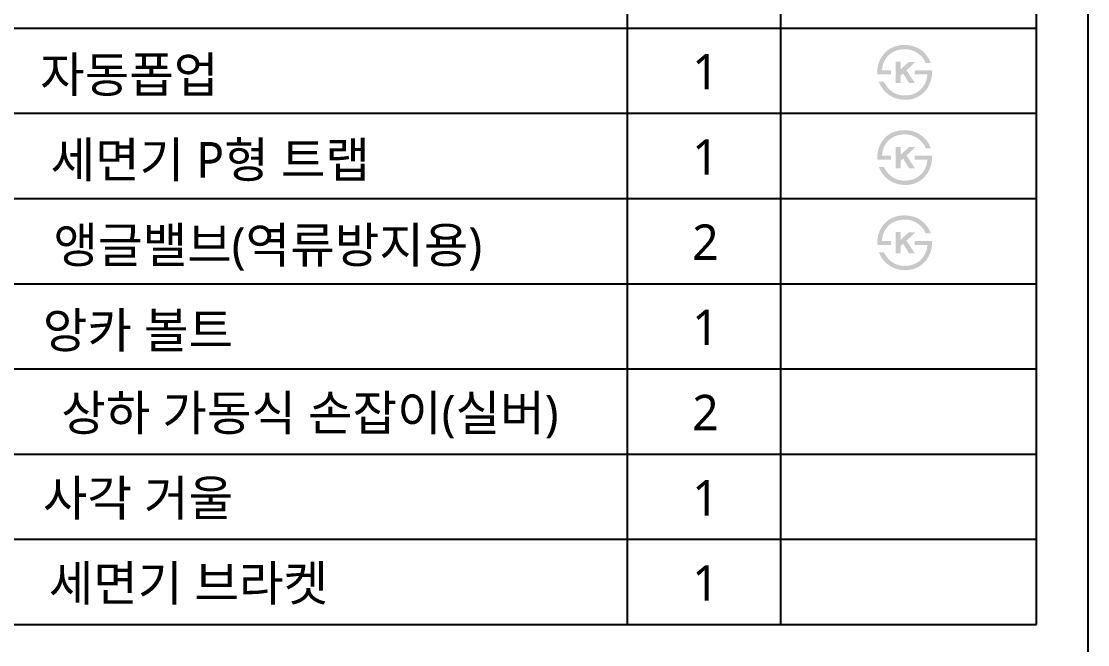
# Model space of a CAD drawing. Header units: millimetres. Extents: x 0 to 4679, y -4094 to -981.
# Drawn here: x 1409 to 2160, y -1871 to -1432 of the extents above; entities that cross this region are included whole.
import ezdxf
from ezdxf.enums import TextEntityAlignment as Align

# ---------------------------------------------------------------- set-up
doc = ezdxf.new("R2010")
doc.units = ezdxf.units.MM
doc.layers.add('TEXT', color=7, linetype='Continuous')
doc.layers.add('도각라인', color=7, linetype='Continuous')
doc.styles.add('맑은고딕_통일', font='malgun.ttf', dxfattribs={"height": 25})

msp = doc.modelspace()

# ---------------------------------------------------------------- hatches: boundary and pattern name
at = {"layer": 'TEXT'}
for points in [[(2011.9, -1469.57), (2011.87, -1469.07), (2011.86, -1468.58), (2011.86, -1468.09), (2011.87, -1467.6), (2011.88, -1467.12), (2011.91, -1466.64), (2011.95, -1466.16), (2012, -1465.68), (2012.06, -1465.21), (2012.13, -1464.73), (2012.2, -1464.26), (2012.29, -1463.8), (2012.39, -1463.33), (2012.5, -1462.87), (2012.62, -1462.41), (2012.75, -1461.95), (2012.9, -1461.48), (2013.05, -1461.03), (2013.22, -1460.58), (2013.39, -1460.13), (2013.58, -1459.7), (2013.77, -1459.27), (2013.98, -1458.85), (2014.19, -1458.43), (2014.42, -1458.02), (2014.65, -1457.62), (2014.9, -1457.23), (2015.15, -1456.84), (2015.41, -1456.46), (2015.69, -1456.09), (2015.97, -1455.73), (2016.58, -1454.99), (2016.9, -1454.62), (2017.23, -1454.27), (2017.57, -1453.92), (2017.92, -1453.59), (2018.27, -1453.27), (2018.64, -1452.95), (2019.01, -1452.65), (2019.39, -1452.36), (2019.78, -1452.08), (2020.18, -1451.82), (2020.59, -1451.56), (2021, -1451.31), (2021.43, -1451.08), (2021.86, -1450.85), (2022.3, -1450.64), (2022.78, -1450.42), (2023.27, -1450.22), (2023.77, -1450.03), (2024.28, -1449.85), (2024.79, -1449.68), (2025.31, -1449.54), (2025.83, -1449.4), (2026.37, -1449.28), (2026.91, -1449.17), (2027.46, -1449.07), (2028.01, -1448.99), (2028.58, -1448.93), (2029.15, -1448.87), (2029.73, -1448.83), (2030.31, -1448.81), (2030.91, -1448.79), (2031.82, -1448.82), (2032.27, -1448.84), (2032.72, -1448.88), (2033.16, -1448.92), (2033.59, -1448.96), (2034.02, -1449.02), (2034.45, -1449.08), (2034.87, -1449.15), (2035.29, -1449.23), (2035.71, -1449.32), (2036.12, -1449.41), (2036.52, -1449.51), (2036.92, -1449.62), (2037.31, -1449.73), (2037.71, -1449.86), (2038.09, -1449.99), (2038.47, -1450.13), (2038.85, -1450.27), (2039.22, -1450.43), (2039.59, -1450.59), (2039.95, -1450.76), (2040.31, -1450.94), (2040.67, -1451.12), (2041.02, -1451.31), (2041.36, -1451.51), (2041.7, -1451.72), (2042.04, -1451.94), (2042.37, -1452.16), (2042.7, -1452.39), (2043.02, -1452.63), (2043.34, -1452.88), (2043.85, -1453.29), (2044.33, -1453.72), (2044.81, -1454.17), (2045.27, -1454.63), (2045.71, -1455.11), (2046.14, -1455.6), (2046.56, -1456.12), (2046.95, -1456.65), (2047.34, -1457.19), (2047.71, -1457.75), (2048.06, -1458.33), (2048.4, -1458.93), (2048.72, -1459.54), (2049.03, -1460.17), (2049.32, -1460.81), (2049.6, -1461.48), (2049.6, -1461.48), (2045.88, -1461.48), (2045.88, -1461.48), (2045.8, -1461.26), (2045.73, -1461.06), (2045.64, -1460.85), (2045.56, -1460.64), (2045.47, -1460.43), (2045.37, -1460.23), (2045.27, -1460.02), (2045.16, -1459.82), (2045.05, -1459.62), (2044.94, -1459.42), (2044.82, -1459.22), (2044.7, -1459.02), (2044.57, -1458.82), (2044.44, -1458.62), (2044.3, -1458.43), (2044.15, -1458.23), (2044.01, -1458.04), (2043.86, -1457.85), (2043.54, -1457.47), (2043.2, -1457.09), (2042.85, -1456.71), (2042.47, -1456.34), (2042.08, -1455.98), (2041.67, -1455.62), (2041.24, -1455.26), (2040.96, -1455.05), (2040.68, -1454.84), (2040.4, -1454.64), (2040.12, -1454.45), (2039.83, -1454.26), (2039.54, -1454.08), (2039.25, -1453.91), (2038.96, -1453.74), (2038.66, -1453.59), (2038.37, -1453.43), (2038.07, -1453.29), (2037.76, -1453.15), (2037.46, -1453.02), (2037.15, -1452.89), (2036.84, -1452.77), (2036.53, -1452.66), (2036.22, -1452.56), (2035.9, -1452.46), (2035.58, -1452.37), (2035.26, -1452.28), (2034.94, -1452.2), (2034.61, -1452.13), (2034.29, -1452.07), (2033.96, -1452.01), (2033.62, -1451.96), (2033.29, -1451.92), (2032.95, -1451.88), (2032.61, -1451.85), (2032.27, -1451.83), (2031.93, -1451.81), (2031.58, -1451.8), (2031.24, -1451.79), (2030.82, -1451.8), (2030.41, -1451.81), (2030, -1451.83), (2029.59, -1451.86), (2029.2, -1451.89), (2028.8, -1451.94), (2028.41, -1451.99), (2028.02, -1452.05), (2027.64, -1452.11), (2027.27, -1452.19), (2026.89, -1452.27), (2026.52, -1452.36), (2026.16, -1452.46), (2025.8, -1452.56), (2025.45, -1452.68), (2025.1, -1452.8), (2024.75, -1452.93), (2024.41, -1453.06), (2024.07, -1453.21), (2023.74, -1453.36), (2023.41, -1453.52), (2023.09, -1453.69), (2022.77, -1453.86), (2022.46, -1454.05), (2022.15, -1454.24), (2021.84, -1454.44), (2021.54, -1454.65), (2021.25, -1454.86), (2020.95, -1455.09), (2020.67, -1455.32), (2020.39, -1455.56), (2020.11, -1455.8), (2019.83, -1456.06), (2019.55, -1456.33), (2019.29, -1456.6), (2019.04, -1456.88), (2018.79, -1457.16), (2018.55, -1457.45), (2018.32, -1457.74), (2018.09, -1458.04), (2017.88, -1458.34), (2017.67, -1458.65), (2017.48, -1458.96), (2017.29, -1459.28), (2017.1, -1459.61), (2016.93, -1459.94), (2016.76, -1460.27), (2016.61, -1460.61), (2016.46, -1460.95), (2016.32, -1461.3), (2016.18, -1461.66), (2016.06, -1462.02), (2015.94, -1462.38), (2015.83, -1462.75), (2015.73, -1463.13), (2015.64, -1463.51), (2015.56, -1463.9), (2015.48, -1464.29), (2015.41, -1464.68), (2015.35, -1465.09), (2015.3, -1465.49), (2015.26, -1465.9), (2015.23, -1466.32), (2015.2, -1466.74), (2015.2, -1466.74), (2021.41, -1466.74), (2021.41, -1466.74), (2021.41, -1466.74), (2021.41, -1469.56), (2021.41, -1469.57), (2021.41, -1469.57), (2011.9, -1469.57)], [(2028.41, -1465.92), (2034.17, -1460.69), (2038.81, -1460.69), (2032.37, -1466.64), (2038.4, -1475.64), (2034.35, -1475.64), (2030.07, -1468.8), (2028.41, -1470.29), (2028.41, -1475.64), (2024.86, -1475.64), (2024.86, -1460.56), (2028.41, -1460.56)], [(2050.5, -1466.74), (2050.51, -1467.27), (2050.5, -1467.8), (2050.48, -1468.32), (2050.45, -1468.84), (2050.42, -1469.35), (2050.36, -1469.86), (2050.3, -1470.37), (2050.23, -1470.88), (2050.15, -1471.38), (2050.05, -1471.88), (2049.94, -1472.38), (2049.82, -1472.87), (2049.69, -1473.36), (2049.55, -1473.85), (2049.4, -1474.34), (2049.24, -1474.82), (2049.07, -1475.28), (2048.89, -1475.74), (2048.71, -1476.19), (2048.51, -1476.63), (2048.3, -1477.07), (2048.09, -1477.49), (2047.86, -1477.92), (2047.63, -1478.33), (2047.39, -1478.74), (2047.13, -1479.14), (2046.87, -1479.53), (2046.6, -1479.92), (2046.31, -1480.3), (2046.02, -1480.67), (2045.72, -1481.03), (2045.41, -1481.39), (2045.09, -1481.74), (2044.76, -1482.08), (2044.42, -1482.41), (2044.08, -1482.73), (2043.73, -1483.04), (2043.37, -1483.34), (2043.01, -1483.63), (2042.64, -1483.91), (2042.26, -1484.18), (2041.88, -1484.44), (2041.49, -1484.68), (2041.09, -1484.92), (2040.68, -1485.15), (2040.27, -1485.37), (2039.86, -1485.58), (2039.43, -1485.77), (2038.99, -1485.97), (2038.55, -1486.15), (2038.1, -1486.33), (2037.65, -1486.48), (2037.19, -1486.63), (2036.74, -1486.76), (2036.27, -1486.88), (2035.81, -1486.99), (2035.34, -1487.09), (2034.87, -1487.17), (2034.39, -1487.24), (2033.92, -1487.29), (2033.43, -1487.34), (2032.95, -1487.37), (2032.46, -1487.39), (2031.96, -1487.4), (2031.17, -1487.39), (2030.38, -1487.36), (2029.61, -1487.3), (2028.84, -1487.22), (2028.1, -1487.11), (2027.73, -1487.05), (2027.36, -1486.98), (2027, -1486.91), (2026.63, -1486.83), (2026.28, -1486.74), (2025.92, -1486.65), (2025.57, -1486.55), (2025.22, -1486.44), (2024.88, -1486.33), (2024.54, -1486.21), (2024.2, -1486.09), (2023.86, -1485.96), (2023.53, -1485.82), (2023.2, -1485.68), (2022.87, -1485.53), (2022.55, -1485.38), (2022.23, -1485.22), (2021.91, -1485.05), (2021.6, -1484.88), (2021.28, -1484.7), (2020.98, -1484.51), (2020.35, -1484.11), (2020.03, -1483.9), (2019.72, -1483.68), (2019.42, -1483.45), (2019.12, -1483.22), (2018.82, -1482.98), (2018.53, -1482.74), (2018.25, -1482.49), (2017.97, -1482.23), (2017.69, -1481.97), (2017.43, -1481.7), (2017.16, -1481.43), (2016.9, -1481.15), (2016.65, -1480.87), (2016.4, -1480.57), (2016.16, -1480.28), (2015.92, -1479.97), (2015.69, -1479.67), (2015.46, -1479.35), (2015.24, -1479.03), (2015.02, -1478.71), (2014.81, -1478.37), (2014.6, -1478.04), (2014.4, -1477.69), (2014.21, -1477.34), (2014.02, -1476.99), (2013.83, -1476.62), (2013.65, -1476.26), (2013.3, -1475.5), (2012.98, -1474.73), (2012.98, -1474.73), (2016.52, -1474.73), (2016.52, -1474.73), (2016.79, -1475.24), (2017.07, -1475.74), (2017.36, -1476.22), (2017.65, -1476.69), (2017.95, -1477.14), (2018.25, -1477.58), (2018.56, -1478.01), (2018.88, -1478.42), (2019.2, -1478.82), (2019.53, -1479.2), (2019.87, -1479.57), (2020.21, -1479.93), (2020.56, -1480.27), (2020.92, -1480.6), (2021.28, -1480.91), (2021.65, -1481.21), (2021.92, -1481.42), (2022.19, -1481.62), (2022.47, -1481.81), (2022.75, -1482), (2023.03, -1482.18), (2023.32, -1482.35), (2023.61, -1482.51), (2023.91, -1482.67), (2024.21, -1482.82), (2024.51, -1482.96), (2024.81, -1483.1), (2025.12, -1483.23), (2025.43, -1483.35), (2025.75, -1483.46), (2026.07, -1483.57), (2026.39, -1483.67), (2026.71, -1483.76), (2027.04, -1483.84), (2027.37, -1483.92), (2027.71, -1483.99), (2028.05, -1484.05), (2028.39, -1484.11), (2028.73, -1484.16), (2029.08, -1484.2), (2029.43, -1484.23), (2029.79, -1484.26), (2030.15, -1484.28), (2030.51, -1484.29), (2030.87, -1484.3), (2031.24, -1484.3), (2031.61, -1484.29), (2032.65, -1484.26), (2032.97, -1484.24), (2033.3, -1484.22), (2033.62, -1484.19), (2033.94, -1484.15), (2034.26, -1484.11), (2034.57, -1484.06), (2034.89, -1484), (2035.2, -1483.94), (2035.51, -1483.87), (2035.82, -1483.79), (2036.13, -1483.71), (2036.43, -1483.62), (2036.73, -1483.52), (2037.03, -1483.42), (2037.33, -1483.31), (2037.63, -1483.19), (2037.92, -1483.07), (2038.21, -1482.94), (2038.5, -1482.8), (2038.79, -1482.66), (2039.08, -1482.51), (2039.36, -1482.35), (2039.64, -1482.18), (2039.93, -1482.01), (2040.2, -1481.84), (2040.48, -1481.65), (2040.75, -1481.46), (2041.02, -1481.27), (2041.29, -1481.06), (2041.56, -1480.85), (2041.87, -1480.59), (2042.17, -1480.33), (2042.46, -1480.06), (2042.74, -1479.78), (2043.01, -1479.5), (2043.28, -1479.21), (2043.53, -1478.91), (2043.78, -1478.61), (2044.02, -1478.3), (2044.25, -1477.99), (2044.47, -1477.67), (2044.68, -1477.34), (2044.89, -1477.01), (2045.08, -1476.68), (2045.27, -1476.33), (2045.45, -1475.98), (2045.62, -1475.63), (2045.78, -1475.26), (2045.93, -1474.9), (2046.08, -1474.52), (2046.21, -1474.14), (2046.34, -1473.76), (2046.46, -1473.37), (2046.57, -1472.97), (2046.67, -1472.56), (2046.76, -1472.15), (2046.85, -1471.74), (2046.92, -1471.31), (2046.99, -1470.89), (2047.05, -1470.45), (2047.1, -1470.01), (2047.14, -1469.57), (2047.14, -1469.57), (2038.22, -1469.57), (2038.22, -1469.57), (2038.22, -1469.56), (2038.22, -1466.74), (2038.22, -1466.74), (2038.22, -1466.74), (2050.5, -1466.74)], [(2011.9, -1529.57), (2011.87, -1529.07), (2011.86, -1528.58), (2011.86, -1528.09), (2011.87, -1527.6), (2011.88, -1527.12), (2011.91, -1526.64), (2011.95, -1526.16), (2012, -1525.68), (2012.06, -1525.21), (2012.13, -1524.73), (2012.2, -1524.26), (2012.29, -1523.8), (2012.39, -1523.33), (2012.5, -1522.87), (2012.62, -1522.41), (2012.75, -1521.95), (2012.9, -1521.48), (2013.05, -1521.03), (2013.22, -1520.58), (2013.39, -1520.13), (2013.58, -1519.7), (2013.77, -1519.27), (2013.98, -1518.85), (2014.19, -1518.43), (2014.42, -1518.02), (2014.65, -1517.62), (2014.9, -1517.23), (2015.15, -1516.84), (2015.41, -1516.46), (2015.69, -1516.09), (2015.97, -1515.73), (2016.58, -1514.99), (2016.9, -1514.62), (2017.23, -1514.27), (2017.57, -1513.92), (2017.92, -1513.59), (2018.27, -1513.27), (2018.64, -1512.95), (2019.01, -1512.65), (2019.39, -1512.36), (2019.78, -1512.08), (2020.18, -1511.82), (2020.59, -1511.56), (2021, -1511.31), (2021.43, -1511.08), (2021.86, -1510.85), (2022.3, -1510.64), (2022.78, -1510.42), (2023.27, -1510.22), (2023.77, -1510.03), (2024.28, -1509.85), (2024.79, -1509.68), (2025.31, -1509.54), (2025.83, -1509.4), (2026.37, -1509.28), (2026.91, -1509.17), (2027.46, -1509.07), (2028.01, -1508.99), (2028.58, -1508.93), (2029.15, -1508.87), (2029.73, -1508.83), (2030.31, -1508.81), (2030.91, -1508.79), (2031.82, -1508.82), (2032.27, -1508.84), (2032.72, -1508.88), (2033.16, -1508.92), (2033.59, -1508.96), (2034.02, -1509.02), (2034.45, -1509.08), (2034.87, -1509.15), (2035.29, -1509.23), (2035.71, -1509.32), (2036.12, -1509.41), (2036.52, -1509.51), (2036.92, -1509.62), (2037.31, -1509.73), (2037.71, -1509.86), (2038.09, -1509.99), (2038.47, -1510.13), (2038.85, -1510.27), (2039.22, -1510.43), (2039.59, -1510.59), (2039.95, -1510.76), (2040.31, -1510.94), (2040.67, -1511.12), (2041.02, -1511.31), (2041.36, -1511.51), (2041.7, -1511.72), (2042.04, -1511.94), (2042.37, -1512.16), (2042.7, -1512.39), (2043.02, -1512.63), (2043.34, -1512.88), (2043.85, -1513.29), (2044.33, -1513.72), (2044.81, -1514.17), (2045.27, -1514.63), (2045.71, -1515.11), (2046.14, -1515.6), (2046.56, -1516.12), (2046.95, -1516.65), (2047.34, -1517.19), (2047.71, -1517.75), (2048.06, -1518.33), (2048.4, -1518.93), (2048.72, -1519.54), (2049.03, -1520.17), (2049.32, -1520.81), (2049.6, -1521.48), (2049.6, -1521.48), (2045.88, -1521.48), (2045.88, -1521.48), (2045.8, -1521.26), (2045.73, -1521.06), (2045.64, -1520.85), (2045.56, -1520.64), (2045.47, -1520.43), (2045.37, -1520.23), (2045.27, -1520.02), (2045.16, -1519.82), (2045.05, -1519.62), (2044.94, -1519.42), (2044.82, -1519.22), (2044.7, -1519.02), (2044.57, -1518.82), (2044.44, -1518.62), (2044.3, -1518.43), (2044.15, -1518.23), (2044.01, -1518.04), (2043.86, -1517.85), (2043.54, -1517.47), (2043.2, -1517.09), (2042.85, -1516.71), (2042.47, -1516.34), (2042.08, -1515.98), (2041.67, -1515.62), (2041.24, -1515.26), (2040.96, -1515.05), (2040.68, -1514.84), (2040.4, -1514.64), (2040.12, -1514.45), (2039.83, -1514.26), (2039.54, -1514.08), (2039.25, -1513.91), (2038.96, -1513.74), (2038.66, -1513.59), (2038.37, -1513.43), (2038.07, -1513.29), (2037.76, -1513.15), (2037.46, -1513.02), (2037.15, -1512.89), (2036.84, -1512.77), (2036.53, -1512.66), (2036.22, -1512.56), (2035.9, -1512.46), (2035.58, -1512.37), (2035.26, -1512.28), (2034.94, -1512.2), (2034.61, -1512.13), (2034.29, -1512.07), (2033.96, -1512.01), (2033.62, -1511.96), (2033.29, -1511.92), (2032.95, -1511.88), (2032.61, -1511.85), (2032.27, -1511.83), (2031.93, -1511.81), (2031.58, -1511.8), (2031.24, -1511.79), (2030.82, -1511.8), (2030.41, -1511.81), (2030, -1511.83), (2029.59, -1511.86), (2029.2, -1511.89), (2028.8, -1511.94), (2028.41, -1511.99), (2028.02, -1512.05), (2027.64, -1512.11), (2027.27, -1512.19), (2026.89, -1512.27), (2026.52, -1512.36), (2026.16, -1512.46), (2025.8, -1512.56), (2025.45, -1512.68), (2025.1, -1512.8), (2024.75, -1512.93), (2024.41, -1513.06), (2024.07, -1513.21), (2023.74, -1513.36), (2023.41, -1513.52), (2023.09, -1513.69), (2022.77, -1513.86), (2022.46, -1514.05), (2022.15, -1514.24), (2021.84, -1514.44), (2021.54, -1514.65), (2021.25, -1514.86), (2020.95, -1515.09), (2020.67, -1515.32), (2020.39, -1515.56), (2020.11, -1515.8), (2019.83, -1516.06), (2019.55, -1516.33), (2019.29, -1516.6), (2019.04, -1516.88), (2018.79, -1517.16), (2018.55, -1517.45), (2018.32, -1517.74), (2018.09, -1518.04), (2017.88, -1518.34), (2017.67, -1518.65), (2017.48, -1518.96), (2017.29, -1519.28), (2017.1, -1519.61), (2016.93, -1519.94), (2016.76, -1520.27), (2016.61, -1520.61), (2016.46, -1520.95), (2016.32, -1521.3), (2016.18, -1521.66), (2016.06, -1522.02), (2015.94, -1522.38), (2015.83, -1522.75), (2015.73, -1523.13), (2015.64, -1523.51), (2015.56, -1523.9), (2015.48, -1524.29), (2015.41, -1524.68), (2015.35, -1525.09), (2015.3, -1525.49), (2015.26, -1525.9), (2015.23, -1526.32), (2015.2, -1526.74), (2015.2, -1526.74), (2021.41, -1526.74), (2021.41, -1526.74), (2021.41, -1526.74), (2021.41, -1529.56), (2021.41, -1529.57), (2021.41, -1529.57), (2011.9, -1529.57)], [(2028.41, -1525.92), (2034.17, -1520.69), (2038.81, -1520.69), (2032.37, -1526.64), (2038.4, -1535.64), (2034.35, -1535.64), (2030.07, -1528.8), (2028.41, -1530.29), (2028.41, -1535.64), (2024.86, -1535.64), (2024.86, -1520.56), (2028.41, -1520.56)], [(2050.5, -1526.74), (2050.51, -1527.27), (2050.5, -1527.8), (2050.48, -1528.32), (2050.45, -1528.84), (2050.42, -1529.35), (2050.36, -1529.86), (2050.3, -1530.37), (2050.23, -1530.88), (2050.15, -1531.38), (2050.05, -1531.88), (2049.94, -1532.38), (2049.82, -1532.87), (2049.69, -1533.36), (2049.55, -1533.85), (2049.4, -1534.34), (2049.24, -1534.82), (2049.07, -1535.28), (2048.89, -1535.74), (2048.71, -1536.19), (2048.51, -1536.63), (2048.3, -1537.07), (2048.09, -1537.49), (2047.86, -1537.92), (2047.63, -1538.33), (2047.39, -1538.74), (2047.13, -1539.14), (2046.87, -1539.53), (2046.6, -1539.92), (2046.31, -1540.3), (2046.02, -1540.67), (2045.72, -1541.03), (2045.41, -1541.39), (2045.09, -1541.74), (2044.76, -1542.08), (2044.42, -1542.41), (2044.08, -1542.73), (2043.73, -1543.04), (2043.37, -1543.34), (2043.01, -1543.63), (2042.64, -1543.91), (2042.26, -1544.18), (2041.88, -1544.44), (2041.49, -1544.68), (2041.09, -1544.92), (2040.68, -1545.15), (2040.27, -1545.37), (2039.86, -1545.58), (2039.43, -1545.77), (2038.99, -1545.97), (2038.55, -1546.15), (2038.1, -1546.33), (2037.65, -1546.48), (2037.19, -1546.63), (2036.74, -1546.76), (2036.27, -1546.88), (2035.81, -1546.99), (2035.34, -1547.09), (2034.87, -1547.17), (2034.39, -1547.24), (2033.92, -1547.29), (2033.43, -1547.34), (2032.95, -1547.37), (2032.46, -1547.39), (2031.96, -1547.4), (2031.17, -1547.39), (2030.38, -1547.36), (2029.61, -1547.3), (2028.84, -1547.22), (2028.1, -1547.11), (2027.73, -1547.05), (2027.36, -1546.98), (2027, -1546.91), (2026.63, -1546.83), (2026.28, -1546.74), (2025.92, -1546.65), (2025.57, -1546.55), (2025.22, -1546.44), (2024.88, -1546.33), (2024.54, -1546.21), (2024.2, -1546.09), (2023.86, -1545.96), (2023.53, -1545.82), (2023.2, -1545.68), (2022.87, -1545.53), (2022.55, -1545.38), (2022.23, -1545.22), (2021.91, -1545.05), (2021.6, -1544.88), (2021.28, -1544.7), (2020.98, -1544.51), (2020.35, -1544.11), (2020.03, -1543.9), (2019.72, -1543.68), (2019.42, -1543.45), (2019.12, -1543.22), (2018.82, -1542.98), (2018.53, -1542.74), (2018.25, -1542.49), (2017.97, -1542.23), (2017.69, -1541.97), (2017.43, -1541.7), (2017.16, -1541.43), (2016.9, -1541.15), (2016.65, -1540.87), (2016.4, -1540.57), (2016.16, -1540.28), (2015.92, -1539.97), (2015.69, -1539.67), (2015.46, -1539.35), (2015.24, -1539.03), (2015.02, -1538.71), (2014.81, -1538.37), (2014.6, -1538.04), (2014.4, -1537.69), (2014.21, -1537.34), (2014.02, -1536.99), (2013.83, -1536.62), (2013.65, -1536.26), (2013.3, -1535.5), (2012.98, -1534.73), (2012.98, -1534.73), (2016.52, -1534.73), (2016.52, -1534.73), (2016.79, -1535.24), (2017.07, -1535.74), (2017.36, -1536.22), (2017.65, -1536.69), (2017.95, -1537.14), (2018.25, -1537.58), (2018.56, -1538.01), (2018.88, -1538.42), (2019.2, -1538.82), (2019.53, -1539.2), (2019.87, -1539.57), (2020.21, -1539.93), (2020.56, -1540.27), (2020.92, -1540.6), (2021.28, -1540.91), (2021.65, -1541.21), (2021.92, -1541.42), (2022.19, -1541.62), (2022.47, -1541.81), (2022.75, -1542), (2023.03, -1542.18), (2023.32, -1542.35), (2023.61, -1542.51), (2023.91, -1542.67), (2024.21, -1542.82), (2024.51, -1542.96), (2024.81, -1543.1), (2025.12, -1543.23), (2025.43, -1543.35), (2025.75, -1543.46), (2026.07, -1543.57), (2026.39, -1543.67), (2026.71, -1543.76), (2027.04, -1543.84), (2027.37, -1543.92), (2027.71, -1543.99), (2028.05, -1544.05), (2028.39, -1544.11), (2028.73, -1544.16), (2029.08, -1544.2), (2029.43, -1544.23), (2029.79, -1544.26), (2030.15, -1544.28), (2030.51, -1544.29), (2030.87, -1544.3), (2031.24, -1544.3), (2031.61, -1544.29), (2032.65, -1544.26), (2032.97, -1544.24), (2033.3, -1544.22), (2033.62, -1544.19), (2033.94, -1544.15), (2034.26, -1544.11), (2034.57, -1544.06), (2034.89, -1544), (2035.2, -1543.94), (2035.51, -1543.87), (2035.82, -1543.79), (2036.13, -1543.71), (2036.43, -1543.62), (2036.73, -1543.52), (2037.03, -1543.42), (2037.33, -1543.31), (2037.63, -1543.19), (2037.92, -1543.07), (2038.21, -1542.94), (2038.5, -1542.8), (2038.79, -1542.66), (2039.08, -1542.51), (2039.36, -1542.35), (2039.64, -1542.18), (2039.93, -1542.01), (2040.2, -1541.84), (2040.48, -1541.65), (2040.75, -1541.46), (2041.02, -1541.27), (2041.29, -1541.06), (2041.56, -1540.85), (2041.87, -1540.59), (2042.17, -1540.33), (2042.46, -1540.06), (2042.74, -1539.78), (2043.01, -1539.5), (2043.28, -1539.21), (2043.53, -1538.91), (2043.78, -1538.61), (2044.02, -1538.3), (2044.25, -1537.99), (2044.47, -1537.67), (2044.68, -1537.34), (2044.89, -1537.01), (2045.08, -1536.68), (2045.27, -1536.33), (2045.45, -1535.98), (2045.62, -1535.63), (2045.78, -1535.26), (2045.93, -1534.9), (2046.08, -1534.52), (2046.21, -1534.14), (2046.34, -1533.76), (2046.46, -1533.37), (2046.57, -1532.97), (2046.67, -1532.56), (2046.76, -1532.15), (2046.85, -1531.74), (2046.92, -1531.31), (2046.99, -1530.89), (2047.05, -1530.45), (2047.1, -1530.01), (2047.14, -1529.57), (2047.14, -1529.57), (2038.22, -1529.57), (2038.22, -1529.57), (2038.22, -1529.56), (2038.22, -1526.74), (2038.22, -1526.74), (2038.22, -1526.74), (2050.5, -1526.74)], [(2011.9, -1589.57), (2011.87, -1589.07), (2011.86, -1588.58), (2011.86, -1588.09), (2011.87, -1587.6), (2011.88, -1587.12), (2011.91, -1586.64), (2011.95, -1586.16), (2012, -1585.68), (2012.06, -1585.21), (2012.13, -1584.73), (2012.2, -1584.26), (2012.29, -1583.8), (2012.39, -1583.33), (2012.5, -1582.87), (2012.62, -1582.41), (2012.75, -1581.95), (2012.9, -1581.48), (2013.05, -1581.03), (2013.22, -1580.58), (2013.39, -1580.13), (2013.58, -1579.7), (2013.77, -1579.27), (2013.98, -1578.85), (2014.19, -1578.43), (2014.42, -1578.02), (2014.65, -1577.62), (2014.9, -1577.23), (2015.15, -1576.84), (2015.41, -1576.46), (2015.69, -1576.09), (2015.97, -1575.73), (2016.58, -1574.99), (2016.9, -1574.62), (2017.23, -1574.27), (2017.57, -1573.92), (2017.92, -1573.59), (2018.27, -1573.27), (2018.64, -1572.95), (2019.01, -1572.65), (2019.39, -1572.36), (2019.78, -1572.08), (2020.18, -1571.82), (2020.59, -1571.56), (2021, -1571.31), (2021.43, -1571.08), (2021.86, -1570.85), (2022.3, -1570.64), (2022.78, -1570.42), (2023.27, -1570.22), (2023.77, -1570.03), (2024.28, -1569.85), (2024.79, -1569.68), (2025.31, -1569.54), (2025.83, -1569.4), (2026.37, -1569.28), (2026.91, -1569.17), (2027.46, -1569.07), (2028.01, -1568.99), (2028.58, -1568.93), (2029.15, -1568.87), (2029.73, -1568.83), (2030.31, -1568.81), (2030.91, -1568.79), (2031.82, -1568.82), (2032.27, -1568.84), (2032.72, -1568.88), (2033.16, -1568.92), (2033.59, -1568.96), (2034.02, -1569.02), (2034.45, -1569.08), (2034.87, -1569.15), (2035.29, -1569.23), (2035.71, -1569.32), (2036.12, -1569.41), (2036.52, -1569.51), (2036.92, -1569.62), (2037.31, -1569.73), (2037.71, -1569.86), (2038.09, -1569.99), (2038.47, -1570.13), (2038.85, -1570.27), (2039.22, -1570.43), (2039.59, -1570.59), (2039.95, -1570.76), (2040.31, -1570.94), (2040.67, -1571.12), (2041.02, -1571.31), (2041.36, -1571.51), (2041.7, -1571.72), (2042.04, -1571.94), (2042.37, -1572.16), (2042.7, -1572.39), (2043.02, -1572.63), (2043.34, -1572.88), (2043.85, -1573.29), (2044.33, -1573.72), (2044.81, -1574.17), (2045.27, -1574.63), (2045.71, -1575.11), (2046.14, -1575.6), (2046.56, -1576.12), (2046.95, -1576.65), (2047.34, -1577.19), (2047.71, -1577.75), (2048.06, -1578.33), (2048.4, -1578.93), (2048.72, -1579.54), (2049.03, -1580.17), (2049.32, -1580.81), (2049.6, -1581.48), (2049.6, -1581.48), (2045.88, -1581.48), (2045.88, -1581.48), (2045.8, -1581.26), (2045.73, -1581.06), (2045.64, -1580.85), (2045.56, -1580.64), (2045.47, -1580.43), (2045.37, -1580.23), (2045.27, -1580.02), (2045.16, -1579.82), (2045.05, -1579.62), (2044.94, -1579.42), (2044.82, -1579.22), (2044.7, -1579.02), (2044.57, -1578.82), (2044.44, -1578.62), (2044.3, -1578.43), (2044.15, -1578.23), (2044.01, -1578.04), (2043.86, -1577.85), (2043.54, -1577.47), (2043.2, -1577.09), (2042.85, -1576.71), (2042.47, -1576.34), (2042.08, -1575.98), (2041.67, -1575.62), (2041.24, -1575.26), (2040.96, -1575.05), (2040.68, -1574.84), (2040.4, -1574.64), (2040.12, -1574.45), (2039.83, -1574.26), (2039.54, -1574.08), (2039.25, -1573.91), (2038.96, -1573.74), (2038.66, -1573.59), (2038.37, -1573.43), (2038.07, -1573.29), (2037.76, -1573.15), (2037.46, -1573.02), (2037.15, -1572.89), (2036.84, -1572.77), (2036.53, -1572.66), (2036.22, -1572.56), (2035.9, -1572.46), (2035.58, -1572.37), (2035.26, -1572.28), (2034.94, -1572.2), (2034.61, -1572.13), (2034.29, -1572.07), (2033.96, -1572.01), (2033.62, -1571.96), (2033.29, -1571.92), (2032.95, -1571.88), (2032.61, -1571.85), (2032.27, -1571.83), (2031.93, -1571.81), (2031.58, -1571.8), (2031.24, -1571.79), (2030.82, -1571.8), (2030.41, -1571.81), (2030, -1571.83), (2029.59, -1571.86), (2029.2, -1571.89), (2028.8, -1571.94), (2028.41, -1571.99), (2028.02, -1572.05), (2027.64, -1572.11), (2027.27, -1572.19), (2026.89, -1572.27), (2026.52, -1572.36), (2026.16, -1572.46), (2025.8, -1572.56), (2025.45, -1572.68), (2025.1, -1572.8), (2024.75, -1572.93), (2024.41, -1573.06), (2024.07, -1573.21), (2023.74, -1573.36), (2023.41, -1573.52), (2023.09, -1573.69), (2022.77, -1573.86), (2022.46, -1574.05), (2022.15, -1574.24), (2021.84, -1574.44), (2021.54, -1574.65), (2021.25, -1574.86), (2020.95, -1575.09), (2020.67, -1575.32), (2020.39, -1575.56), (2020.11, -1575.8), (2019.83, -1576.06), (2019.55, -1576.33), (2019.29, -1576.6), (2019.04, -1576.88), (2018.79, -1577.16), (2018.55, -1577.45), (2018.32, -1577.74), (2018.09, -1578.04), (2017.88, -1578.34), (2017.67, -1578.65), (2017.48, -1578.96), (2017.29, -1579.28), (2017.1, -1579.61), (2016.93, -1579.94), (2016.76, -1580.27), (2016.61, -1580.61), (2016.46, -1580.95), (2016.32, -1581.3), (2016.18, -1581.66), (2016.06, -1582.02), (2015.94, -1582.38), (2015.83, -1582.75), (2015.73, -1583.13), (2015.64, -1583.51), (2015.56, -1583.9), (2015.48, -1584.29), (2015.41, -1584.68), (2015.35, -1585.09), (2015.3, -1585.49), (2015.26, -1585.9), (2015.23, -1586.32), (2015.2, -1586.74), (2015.2, -1586.74), (2021.41, -1586.74), (2021.41, -1586.74), (2021.41, -1586.74), (2021.41, -1589.56), (2021.41, -1589.57), (2021.41, -1589.57), (2011.9, -1589.57)], [(2028.41, -1585.92), (2034.17, -1580.69), (2038.81, -1580.69), (2032.37, -1586.64), (2038.4, -1595.64), (2034.35, -1595.64), (2030.07, -1588.8), (2028.41, -1590.29), (2028.41, -1595.64), (2024.86, -1595.64), (2024.86, -1580.56), (2028.41, -1580.56)], [(2050.5, -1586.74), (2050.51, -1587.27), (2050.5, -1587.8), (2050.48, -1588.32), (2050.45, -1588.84), (2050.42, -1589.35), (2050.36, -1589.86), (2050.3, -1590.37), (2050.23, -1590.88), (2050.15, -1591.38), (2050.05, -1591.88), (2049.94, -1592.38), (2049.82, -1592.87), (2049.69, -1593.36), (2049.55, -1593.85), (2049.4, -1594.34), (2049.24, -1594.82), (2049.07, -1595.28), (2048.89, -1595.74), (2048.71, -1596.19), (2048.51, -1596.63), (2048.3, -1597.07), (2048.09, -1597.49), (2047.86, -1597.92), (2047.63, -1598.33), (2047.39, -1598.74), (2047.13, -1599.14), (2046.87, -1599.53), (2046.6, -1599.92), (2046.31, -1600.3), (2046.02, -1600.67), (2045.72, -1601.03), (2045.41, -1601.39), (2045.09, -1601.74), (2044.76, -1602.08), (2044.42, -1602.41), (2044.08, -1602.73), (2043.73, -1603.04), (2043.37, -1603.34), (2043.01, -1603.63), (2042.64, -1603.91), (2042.26, -1604.18), (2041.88, -1604.44), (2041.49, -1604.68), (2041.09, -1604.92), (2040.68, -1605.15), (2040.27, -1605.37), (2039.86, -1605.58), (2039.43, -1605.77), (2038.99, -1605.97), (2038.55, -1606.15), (2038.1, -1606.33), (2037.65, -1606.48), (2037.19, -1606.63), (2036.74, -1606.76), (2036.27, -1606.88), (2035.81, -1606.99), (2035.34, -1607.09), (2034.87, -1607.17), (2034.39, -1607.24), (2033.92, -1607.29), (2033.43, -1607.34), (2032.95, -1607.37), (2032.46, -1607.39), (2031.96, -1607.4), (2031.17, -1607.39), (2030.38, -1607.36), (2029.61, -1607.3), (2028.84, -1607.22), (2028.1, -1607.11), (2027.73, -1607.05), (2027.36, -1606.98), (2027, -1606.91), (2026.63, -1606.83), (2026.28, -1606.74), (2025.92, -1606.65), (2025.57, -1606.55), (2025.22, -1606.44), (2024.88, -1606.33), (2024.54, -1606.21), (2024.2, -1606.09), (2023.86, -1605.96), (2023.53, -1605.82), (2023.2, -1605.68), (2022.87, -1605.53), (2022.55, -1605.38), (2022.23, -1605.22), (2021.91, -1605.05), (2021.6, -1604.88), (2021.28, -1604.7), (2020.98, -1604.51), (2020.35, -1604.11), (2020.03, -1603.9), (2019.72, -1603.68), (2019.42, -1603.45), (2019.12, -1603.22), (2018.82, -1602.98), (2018.53, -1602.74), (2018.25, -1602.49), (2017.97, -1602.23), (2017.69, -1601.97), (2017.43, -1601.7), (2017.16, -1601.43), (2016.9, -1601.15), (2016.65, -1600.87), (2016.4, -1600.57), (2016.16, -1600.28), (2015.92, -1599.97), (2015.69, -1599.67), (2015.46, -1599.35), (2015.24, -1599.03), (2015.02, -1598.71), (2014.81, -1598.37), (2014.6, -1598.04), (2014.4, -1597.69), (2014.21, -1597.34), (2014.02, -1596.99), (2013.83, -1596.62), (2013.65, -1596.26), (2013.3, -1595.5), (2012.98, -1594.73), (2012.98, -1594.73), (2016.52, -1594.73), (2016.52, -1594.73), (2016.79, -1595.24), (2017.07, -1595.74), (2017.36, -1596.22), (2017.65, -1596.69), (2017.95, -1597.14), (2018.25, -1597.58), (2018.56, -1598.01), (2018.88, -1598.42), (2019.2, -1598.82), (2019.53, -1599.2), (2019.87, -1599.57), (2020.21, -1599.93), (2020.56, -1600.27), (2020.92, -1600.6), (2021.28, -1600.91), (2021.65, -1601.21), (2021.92, -1601.42), (2022.19, -1601.62), (2022.47, -1601.81), (2022.75, -1602), (2023.03, -1602.18), (2023.32, -1602.35), (2023.61, -1602.51), (2023.91, -1602.67), (2024.21, -1602.82), (2024.51, -1602.96), (2024.81, -1603.1), (2025.12, -1603.23), (2025.43, -1603.35), (2025.75, -1603.46), (2026.07, -1603.57), (2026.39, -1603.67), (2026.71, -1603.76), (2027.04, -1603.84), (2027.37, -1603.92), (2027.71, -1603.99), (2028.05, -1604.05), (2028.39, -1604.11), (2028.73, -1604.16), (2029.08, -1604.2), (2029.43, -1604.23), (2029.79, -1604.26), (2030.15, -1604.28), (2030.51, -1604.29), (2030.87, -1604.3), (2031.24, -1604.3), (2031.61, -1604.29), (2032.65, -1604.26), (2032.97, -1604.24), (2033.3, -1604.22), (2033.62, -1604.19), (2033.94, -1604.15), (2034.26, -1604.11), (2034.57, -1604.06), (2034.89, -1604), (2035.2, -1603.94), (2035.51, -1603.87), (2035.82, -1603.79), (2036.13, -1603.71), (2036.43, -1603.62), (2036.73, -1603.52), (2037.03, -1603.42), (2037.33, -1603.31), (2037.63, -1603.19), (2037.92, -1603.07), (2038.21, -1602.94), (2038.5, -1602.8), (2038.79, -1602.66), (2039.08, -1602.51), (2039.36, -1602.35), (2039.64, -1602.18), (2039.93, -1602.01), (2040.2, -1601.84), (2040.48, -1601.65), (2040.75, -1601.46), (2041.02, -1601.27), (2041.29, -1601.06), (2041.56, -1600.85), (2041.87, -1600.59), (2042.17, -1600.33), (2042.46, -1600.06), (2042.74, -1599.78), (2043.01, -1599.5), (2043.28, -1599.21), (2043.53, -1598.91), (2043.78, -1598.61), (2044.02, -1598.3), (2044.25, -1597.99), (2044.47, -1597.67), (2044.68, -1597.34), (2044.89, -1597.01), (2045.08, -1596.68), (2045.27, -1596.33), (2045.45, -1595.98), (2045.62, -1595.63), (2045.78, -1595.26), (2045.93, -1594.9), (2046.08, -1594.52), (2046.21, -1594.14), (2046.34, -1593.76), (2046.46, -1593.37), (2046.57, -1592.97), (2046.67, -1592.56), (2046.76, -1592.15), (2046.85, -1591.74), (2046.92, -1591.31), (2046.99, -1590.89), (2047.05, -1590.45), (2047.1, -1590.01), (2047.14, -1589.57), (2047.14, -1589.57), (2038.22, -1589.57), (2038.22, -1589.57), (2038.22, -1589.56), (2038.22, -1586.74), (2038.22, -1586.74), (2038.22, -1586.74), (2050.5, -1586.74)]]:
    msp.add_hatch(color=256, dxfattribs=at).paths.add_polyline_path(points, flags=0)

# ---------------------------------------------------------------- linework, layer by layer
at = {"layer": '도각라인', "color": 7}
for p, q in [((2160, -980.91), (2160, -4016.91)), ((1836, -1856.91), (1836, -1256.91)), ((1944, -1856.91), (1944, -1256.91)), ((2124, -1856.91), (2124, -1256.91)), ((1170, -1436.91), (2124, -1436.91)), ((1170, -1496.91), (2124, -1496.91)), ((1170, -1556.91), (2124, -1556.91)), ((1170, -1616.91), (2124, -1616.91)), ((1170, -1676.91), (2124, -1676.91)), ((1170, -1736.91), (2124, -1736.91)), ((1170, -1796.91), (2124, -1796.91)), ((1170, -1856.91), (2124, -1856.91))]:
    msp.add_line(p, q, dxfattribs=at)

# ---------------------------------------------------------------- texts
at = {"layer": 'TEXT', "style": '맑은고딕_통일'}
for s, p in [('자동폽업', (1485.21, -1469.65)), ('1', (1890.89, -1467.66)), ('세면기 P형 트랩', (1542.15, -1529.65)), ('1', (1890.89, -1527.66)), ('앵글밸브(역류방지용)', (1582.76, -1589.65)), ('2', (1890.89, -1587.66)), ('앙카 볼트', (1491.32, -1649.65)), ('1', (1890.89, -1647.66)), ('상하 가동식 손잡이(실버)', (1612.38, -1707.86)), ('2', (1890.89, -1707.66)), ('사각 거울', (1491.32, -1767.84)), ('1', (1890.89, -1767.66)), ('세면기 브라켓', (1526.81, -1827.84)), ('1', (1890.89, -1827.66))]:
    msp.add_text(s, height=25, dxfattribs=at).set_placement(p, align=Align.MIDDLE_CENTER)

doc.saveas('drawing.dxf')
